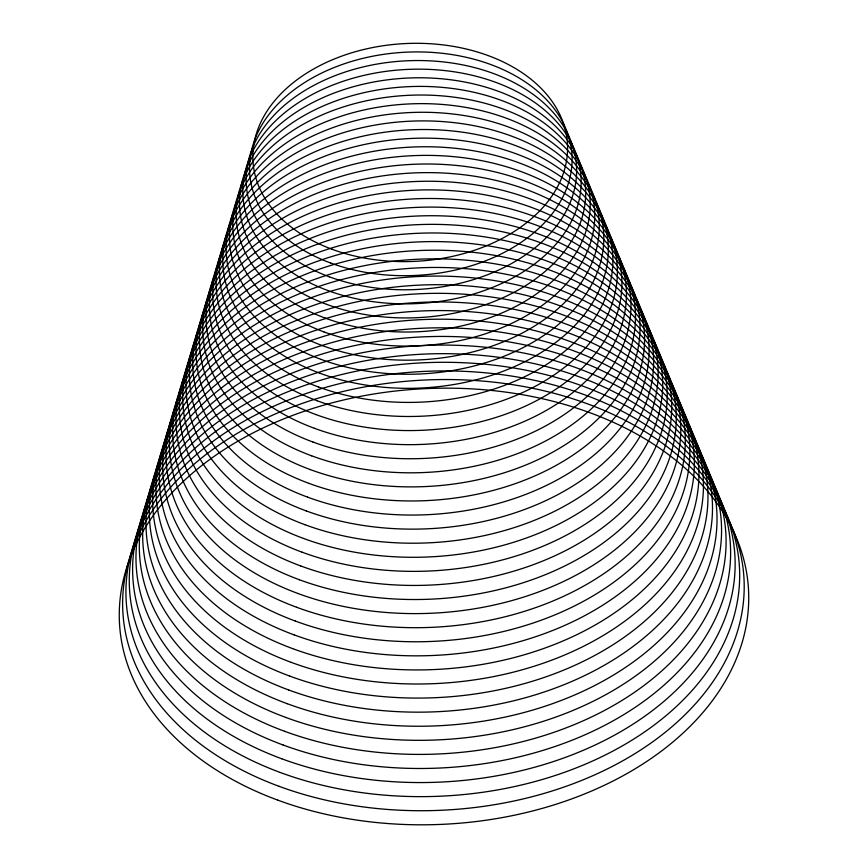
<?xml version="1.0" encoding="UTF-8"?>
<svg xmlns="http://www.w3.org/2000/svg" width="868" height="868" viewBox="0 0 868 868"><rect width="100%" height="100%" fill="white"/><g stroke="black" fill="none" stroke-linecap="round" stroke-linejoin="round"><path stroke-width="1.3" d="M277.673 800.09A314.954 217.998 -3 0 0 748.726 597.065A314.954 217.998 -3 0 0 275.59 422.293A314.954 217.998 -3 0 0 277.673 800.09M279.04 786.31A311.015 215.275 -3 0 0 744.201 585.835A311.015 215.275 -3 0 0 276.979 413.244A311.015 215.275 -3 0 0 279.04 786.31M280.397 772.542A307.088 212.541 -3 0 0 739.677 574.605A307.088 212.541 -3 0 0 278.368 404.195A307.088 212.541 -3 0 0 280.397 772.542M281.753 758.773A303.149 209.817 -3 0 0 735.142 563.365A303.149 209.817 -3 0 0 279.746 395.146A303.149 209.817 -3 0 0 281.753 758.773M283.109 745.004A299.21 207.094 -3 0 0 730.617 552.135A299.21 207.094 -3 0 0 281.134 386.097A299.21 207.094 -3 0 0 283.109 745.004M284.476 731.236A295.272 204.371 -3 0 0 726.082 540.905A295.272 204.371 -3 0 0 282.523 377.059A295.272 204.371 -3 0 0 284.476 731.236M285.832 717.456A291.333 201.647 -3 0 0 721.558 529.675A291.333 201.647 -3 0 0 283.901 368.01A291.333 201.647 -3 0 0 285.832 717.456M287.189 703.688A287.395 198.924 -3 0 0 717.022 518.435A287.395 198.924 -3 0 0 285.29 358.961A287.395 198.924 -3 0 0 287.189 703.688M288.545 689.919A283.467 196.201 -3 0 0 712.498 507.205A283.467 196.201 -3 0 0 286.679 349.912A283.467 196.201 -3 0 0 288.545 689.919M289.912 676.15A279.529 193.466 -3 0 0 707.973 495.975A279.529 193.466 -3 0 0 288.057 340.864A279.529 193.466 -3 0 0 289.912 676.15M291.268 662.382A275.59 190.743 -3 0 0 703.438 484.735A275.59 190.743 -3 0 0 289.445 331.815A275.59 190.743 -3 0 0 291.268 662.382M292.624 648.613A271.651 188.02 -3 0 0 698.914 473.505A271.651 188.02 -3 0 0 290.834 322.766A271.651 188.02 -3 0 0 292.624 648.613M293.992 634.833A267.713 185.296 -3 0 0 694.378 462.275A267.713 185.296 -3 0 0 292.212 313.717A267.713 185.296 -3 0 0 293.992 634.833M295.348 621.065A263.774 182.573 -3 0 0 689.854 451.034A263.774 182.573 -3 0 0 293.601 304.668A263.774 182.573 -3 0 0 295.348 621.065M296.704 607.296A259.836 179.85 -3 0 0 685.329 439.805A259.836 179.85 -3 0 0 294.99 295.619A259.836 179.85 -3 0 0 296.704 607.296M298.06 593.528A255.908 177.126 -3 0 0 680.794 428.575A255.908 177.126 -3 0 0 296.368 286.57A255.908 177.126 -3 0 0 298.06 593.528M299.427 579.759A251.97 174.392 -3 0 0 676.27 417.345A251.97 174.392 -3 0 0 297.757 277.521A251.97 174.392 -3 0 0 299.427 579.759M300.784 565.979A248.031 171.669 -3 0 0 671.734 406.105A248.031 171.669 -3 0 0 299.145 268.472A248.031 171.669 -3 0 0 300.784 565.979M302.14 552.211A244.092 168.945 -3 0 0 667.21 394.875A244.092 168.945 -3 0 0 300.523 259.423A244.092 168.945 -3 0 0 302.14 552.211M303.496 538.442A240.154 166.222 -3 0 0 662.675 383.645A240.154 166.222 -3 0 0 301.912 250.375A240.154 166.222 -3 0 0 303.496 538.442M304.863 524.673A236.215 163.499 -3 0 0 658.15 372.405A236.215 163.499 -3 0 0 303.301 241.326A236.215 163.499 -3 0 0 304.863 524.673M306.22 510.905A232.277 160.775 -3 0 0 653.626 361.175A232.277 160.775 -3 0 0 304.679 232.277A232.277 160.775 -3 0 0 306.22 510.905M307.576 497.136A228.349 158.052 -3 0 0 649.09 349.945A228.349 158.052 -3 0 0 306.068 223.239A228.349 158.052 -3 0 0 307.576 497.136M308.943 483.357A224.411 155.318 -3 0 0 644.566 338.715A224.411 155.318 -3 0 0 307.456 214.19A224.411 155.318 -3 0 0 308.943 483.357M310.299 469.588A220.472 152.594 -3 0 0 640.031 327.475A220.472 152.594 -3 0 0 308.834 205.141A220.472 152.594 -3 0 0 310.299 469.588M311.655 455.819A216.533 149.871 -3 0 0 635.506 316.245A216.533 149.871 -3 0 0 310.223 196.092A216.533 149.871 -3 0 0 311.655 455.819M313.012 442.051A212.595 147.148 -3 0 0 630.982 305.015A212.595 147.148 -3 0 0 311.612 187.043A212.595 147.148 -3 0 0 313.012 442.051M314.379 428.282A208.656 144.424 -3 0 0 626.446 293.775A208.656 144.424 -3 0 0 312.99 177.994A208.656 144.424 -3 0 0 314.379 428.282M315.735 414.503A204.718 141.701 -3 0 0 621.922 282.545A204.718 141.701 -3 0 0 314.379 168.945A204.718 141.701 -3 0 0 315.735 414.503M317.091 400.734A200.79 138.978 -3 0 0 617.387 271.315A200.79 138.978 -3 0 0 315.768 159.896A200.79 138.978 -3 0 0 317.091 400.734M318.447 386.965A196.852 136.243 -3 0 0 612.862 260.085A196.852 136.243 -3 0 0 317.146 150.848A196.852 136.243 -3 0 0 318.447 386.965M319.815 373.197A192.913 133.52 -3 0 0 608.327 248.845A192.913 133.52 -3 0 0 318.534 141.799A192.913 133.52 -3 0 0 319.815 373.197M321.171 359.428A188.974 130.797 -3 0 0 603.803 237.615A188.974 130.797 -3 0 0 319.923 132.75A188.974 130.797 -3 0 0 321.171 359.428M322.527 345.659A185.036 128.073 -3 0 0 599.278 226.385A185.036 128.073 -3 0 0 321.301 123.701A185.036 128.073 -3 0 0 322.527 345.659M323.894 331.88A181.097 125.35 -3 0 0 594.743 215.145A181.097 125.35 -3 0 0 322.69 114.652A181.097 125.35 -3 0 0 323.894 331.88M325.25 318.111A177.159 122.627 -3 0 0 590.218 203.915A177.159 122.627 -3 0 0 324.079 105.603A177.159 122.627 -3 0 0 325.25 318.111M326.607 304.342A173.231 119.892 -3 0 0 585.683 192.685A173.231 119.892 -3 0 0 325.457 96.554A173.231 119.892 -3 0 0 326.607 304.342M327.963 290.574A169.293 117.169 -3 0 0 581.159 181.445A169.293 117.169 -3 0 0 326.845 87.505A169.293 117.169 -3 0 0 327.963 290.574M329.33 276.805A165.354 114.446 -3 0 0 576.634 170.215A165.354 114.446 -3 0 0 328.234 78.456A165.354 114.446 -3 0 0 329.33 276.805M330.686 263.026A161.415 111.722 -3 0 0 572.099 158.985A161.415 111.722 -3 0 0 329.612 69.418A161.415 111.722 -3 0 0 330.686 263.026M332.043 249.257A157.477 108.999 -3 0 0 567.574 147.755A157.477 108.999 -3 0 0 331.001 60.369A157.477 108.999 -3 0 0 332.043 249.257"/></g></svg>
